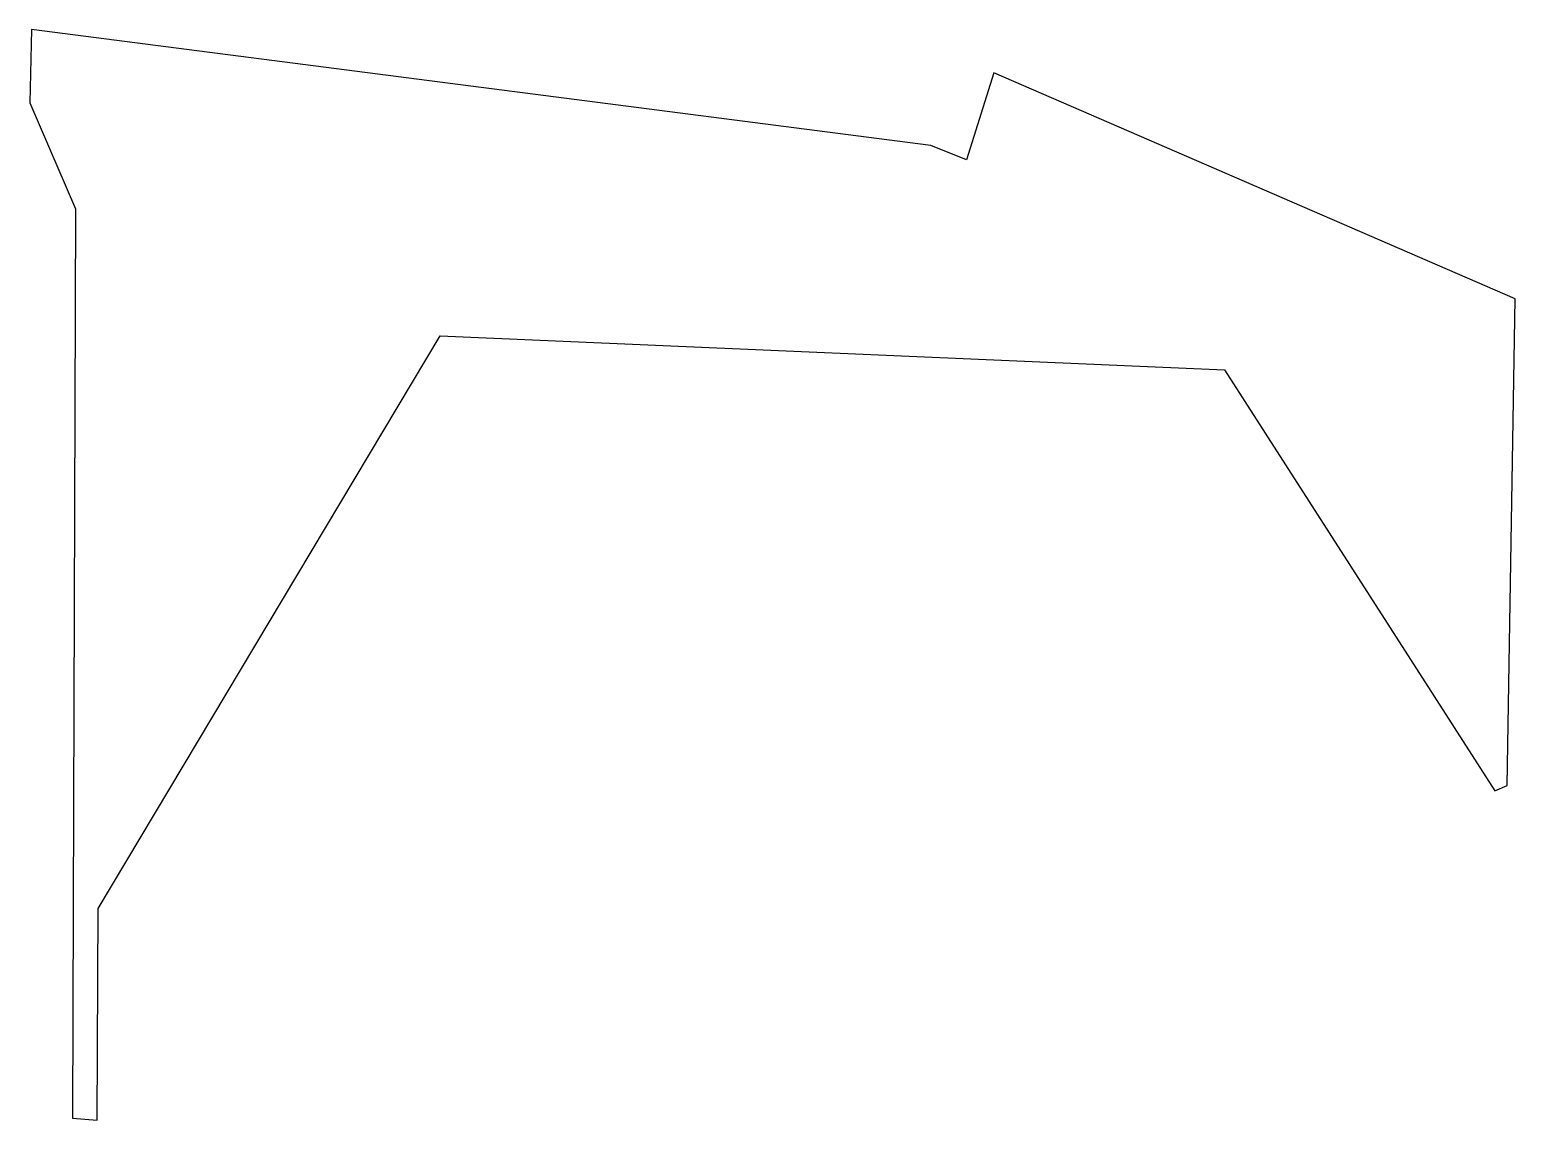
# Model space of a CAD drawing. Header units: millimetres. Extents: x 1279 to 2499, y -608 to 288.
import ezdxf

# ---------------------------------------------------------------- set-up
doc = ezdxf.new("R2010")
doc.units = ezdxf.units.MM
doc.layers.get('0').update_dxf_attribs({"linetype": 'CONTINUOUS'})

msp = doc.modelspace()

# ---------------------------------------------------------------- linework, layer by layer
msp.add_lwpolyline([(2070.7, 252.5), (2048.4, 180.9), (2019.1, 192.7), (1280.2, 287.9), (1278.8, 227.9), (1316.5, 140.7), (1314.5, -432.3), (1313.9, -606.3), (1334.3, -608), (1334.9, -434), (1615.9, 36.5), (2260.3, 8.4), (2482.4, -337.4), (2492.7, -333), (2499.2, 66.9)], close=True)

doc.saveas('drawing.dxf')
